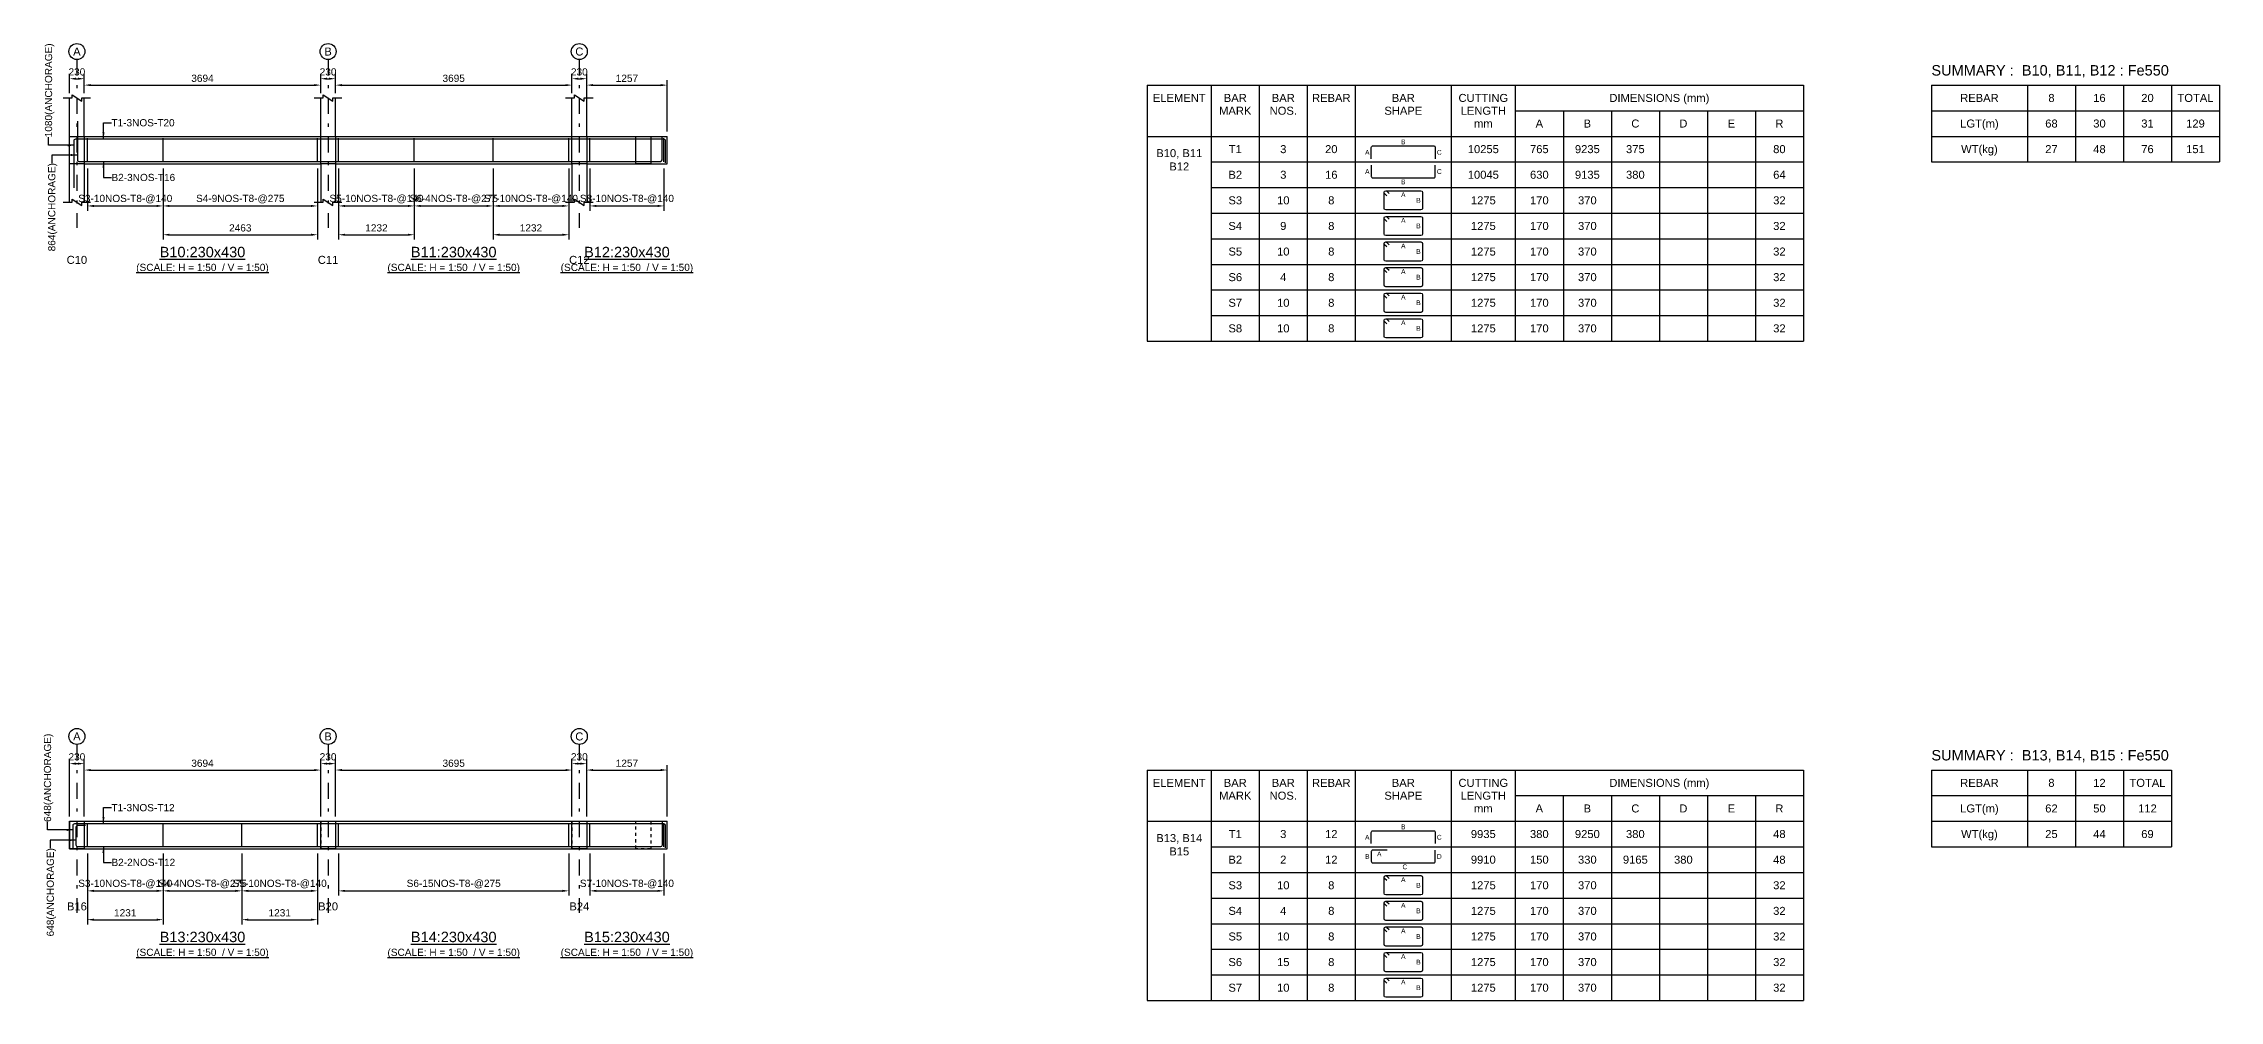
# Model space of a CAD drawing. Header units: inches. Extents: x -828 to 82836, y -189200 to 1700.
# Drawn here: x -812 to 67172, y -89200 to -59300 of the extents above; entities that cross this region are included whole.
import ezdxf
from ezdxf.enums import TextEntityAlignment as Align

# ---------------------------------------------------------------- set-up
doc = ezdxf.new("R2010")
doc.units = ezdxf.units.IN
doc.header["$LTSCALE"] = 1000
doc.header["$MEASUREMENT"] = 0
doc.linetypes.add('SCCenter', pattern=[1.2, 0.5, -0.3, 0.1, -0.3])
doc.linetypes.add('SCHidden', pattern=[0.2, 0.1, -0.1])
for name, color, linetype in [('Concrete Line', 2, 'Continuous'), ('Cut Line', 31, 'Continuous'), ('Dimension', 31, 'Continuous'), ('Grid', 8, 'Continuous'), ('Labels', 4, 'Continuous'), ('Labels_Support', 4, 'Continuous'), ('Link', 225, 'Continuous'), ('Reinforcement', 4, 'Continuous'), ('Schedule Header', 4, 'Continuous'), ('Schedule Line', 60, 'Continuous'), ('Text', 31, 'Continuous')]:
    doc.layers.add(name, color=color, linetype=linetype)
doc.styles.add('SC-SansSerif', font='SansSerif')
doc.styles.get("Standard").update_dxf_attribs({"font": 'txt.shx'})
doc.dimstyles.new('SCBBSDimStyl', dxfattribs={"dimtxt": 225, "dimasz": 200, "dimexe": 150, "dimexo": 150, "dimgap": 100, "dimtad": 1, "dimtoh": 1, "dimdec": 0, "dimzin": 0, "dimdsep": 46, "dimtxsty": 'SC-SansSerif', "dimcen": 0.09, "dimclrd": 8, "dimclre": 8, "dimclrt": 31, "dimadec": 0, "dimazin": 0, "dimtfac": 1, "dimtdec": 0, "dimtix": 1, "dimtofl": 0, "dimtmove": 0, "dimatfit": 3, "dimfxl": 1, "dimtolj": 1, "dimtzin": 0, "dimarcsym": 0})
doc.dimstyles.get("Standard").update_dxf_attribs({"dimtxt": 0.18, "dimasz": 200, "dimexe": 0.18, "dimexo": 0.0625, "dimgap": 0.09, "dimtad": 0, "dimtih": 1, "dimtoh": 1, "dimdec": 4, "dimzin": 0, "dimdsep": 46, "dimtxsty": 'Standard', "dimcen": 0.09, "dimadec": 0, "dimazin": 0, "dimtfac": 1, "dimtdec": 4, "dimtofl": 0, "dimtmove": 0, "dimatfit": 3, "dimfxl": 1, "dimtolj": 1, "dimtzin": 0, "dimarcsym": 0})

# ---------------------------------------------------------------- blocks, each defined once
blk = doc.blocks.new('*D37')
at = {"color": 8, "linetype": 'ByBlock', "lineweight": -2}
for p, q in [((560, -63210), (560, -64525)), ((2923, -63210), (2923, -64525)), ((760, -64375), (2723, -64375))]:
    blk.add_line(p, q, dxfattribs=at)
at = {"color": 8}
for points in [[(560, -64375), (760, -64342), (760, -64408)], [(2923, -64375), (2723, -64408), (2723, -64342)]]:
    blk.add_solid(points, dxfattribs=at)
at = {"layer": 'DEFPOINTS', "color": 31}
for p in [(560, -63060), (2923, -63060), (560, -64375)]:
    blk.add_point(p, dxfattribs=at)
at = {"color": 31, "insert": (1741, -64162), "char_height": 225, "attachment_point": 5, "style": 'SC-SansSerif'}
blk.add_mtext('\\A1;S3-10NOS-T8-@140', dxfattribs=at)
blk = doc.blocks.new('*D38')
at = {"color": 8, "linetype": 'ByBlock', "lineweight": -2}
for p, q in [((2923, -63210), (2923, -64525)), ((7748, -63210), (7748, -64525)), ((3123, -64375), (7548, -64375))]:
    blk.add_line(p, q, dxfattribs=at)
at = {"color": 8}
for points in [[(2923, -64375), (3123, -64342), (3123, -64408)], [(7748, -64375), (7548, -64408), (7548, -64342)]]:
    blk.add_solid(points, dxfattribs=at)
at = {"layer": 'DEFPOINTS', "color": 31}
for p in [(2923, -63060), (7748, -63060), (2923, -64375)]:
    blk.add_point(p, dxfattribs=at)
at = {"color": 31, "insert": (5335, -64162), "char_height": 225, "attachment_point": 5, "style": 'SC-SansSerif'}
blk.add_mtext('\\A1;S4-9NOS-T8-@275', dxfattribs=at)
blk = doc.blocks.new('*D39')
at = {"color": 8, "linetype": 'ByBlock', "lineweight": -2}
for p, q in [((2923, -63210), (2923, -65425)), ((7748, -63210), (7748, -65425)), ((3123, -65275), (7548, -65275))]:
    blk.add_line(p, q, dxfattribs=at)
at = {"color": 8}
for points in [[(2923, -65275), (3123, -65242), (3123, -65308)], [(7748, -65275), (7548, -65308), (7548, -65242)]]:
    blk.add_solid(points, dxfattribs=at)
at = {"layer": 'DEFPOINTS', "color": 31}
for p in [(2923, -63060), (7748, -63060), (2923, -65275)]:
    blk.add_point(p, dxfattribs=at)
at = {"color": 31, "insert": (5335, -65062), "char_height": 225, "attachment_point": 5, "style": 'SC-SansSerif'}
blk.add_mtext('\\A1;2463', dxfattribs=at)
blk = doc.blocks.new('*D40')
at = {"color": 8, "linetype": 'ByBlock', "lineweight": -2}
for p, q in [((8408, -63210), (8408, -64525)), ((10771, -63210), (10771, -64525)), ((8608, -64375), (10571, -64375))]:
    blk.add_line(p, q, dxfattribs=at)
at = {"color": 8}
for points in [[(8408, -64375), (8608, -64342), (8608, -64408)], [(10771, -64375), (10571, -64408), (10571, -64342)]]:
    blk.add_solid(points, dxfattribs=at)
at = {"layer": 'DEFPOINTS', "color": 31}
for p in [(8408, -63060), (10771, -63060), (8408, -64375)]:
    blk.add_point(p, dxfattribs=at)
at = {"color": 31, "insert": (9590, -64162), "char_height": 225, "attachment_point": 5, "style": 'SC-SansSerif'}
blk.add_mtext('\\A1;S5-10NOS-T8-@140', dxfattribs=at)
blk = doc.blocks.new('*D41')
at = {"color": 8, "linetype": 'ByBlock', "lineweight": -2}
for p, q in [((8408, -63210), (8408, -65425)), ((10771, -63210), (10771, -65425)), ((8608, -65275), (10571, -65275))]:
    blk.add_line(p, q, dxfattribs=at)
at = {"color": 8}
for points in [[(8408, -65275), (8608, -65242), (8608, -65308)], [(10771, -65275), (10571, -65308), (10571, -65242)]]:
    blk.add_solid(points, dxfattribs=at)
at = {"layer": 'DEFPOINTS', "color": 31}
for p in [(8408, -63060), (10771, -63060), (8408, -65275)]:
    blk.add_point(p, dxfattribs=at)
at = {"color": 31, "insert": (9590, -65062), "char_height": 225, "attachment_point": 5, "style": 'SC-SansSerif'}
blk.add_mtext('\\A1;1232', dxfattribs=at)
blk = doc.blocks.new('*D42')
at = {"color": 8, "linetype": 'ByBlock', "lineweight": -2}
for p, q in [((10771, -63210), (10771, -64525)), ((13235, -63210), (13235, -64525)), ((10971, -64375), (13035, -64375))]:
    blk.add_line(p, q, dxfattribs=at)
at = {"color": 8}
for points in [[(10771, -64375), (10971, -64342), (10971, -64408)], [(13235, -64375), (13035, -64408), (13035, -64342)]]:
    blk.add_solid(points, dxfattribs=at)
at = {"layer": 'DEFPOINTS', "color": 31}
for p in [(10771, -63060), (13235, -63060), (10771, -64375)]:
    blk.add_point(p, dxfattribs=at)
at = {"color": 31, "insert": (12003, -64162), "char_height": 225, "attachment_point": 5, "style": 'SC-SansSerif'}
blk.add_mtext('\\A1;S6-4NOS-T8-@275', dxfattribs=at)
blk = doc.blocks.new('*D43')
at = {"color": 8, "linetype": 'ByBlock', "lineweight": -2}
for p, q in [((13235, -63210), (13235, -64525)), ((15598, -63210), (15598, -64525)), ((13435, -64375), (15398, -64375))]:
    blk.add_line(p, q, dxfattribs=at)
at = {"color": 8}
for points in [[(13235, -64375), (13435, -64342), (13435, -64408)], [(15598, -64375), (15398, -64408), (15398, -64342)]]:
    blk.add_solid(points, dxfattribs=at)
at = {"layer": 'DEFPOINTS', "color": 31}
for p in [(13235, -63060), (15598, -63060), (13235, -64375)]:
    blk.add_point(p, dxfattribs=at)
at = {"color": 31, "insert": (14416, -64162), "char_height": 225, "attachment_point": 5, "style": 'SC-SansSerif'}
blk.add_mtext('\\A1;S7-10NOS-T8-@140', dxfattribs=at)
blk = doc.blocks.new('*D44')
at = {"color": 8, "linetype": 'ByBlock', "lineweight": -2}
for p, q in [((13235, -63210), (13235, -65425)), ((15598, -63210), (15598, -65425)), ((13435, -65275), (15398, -65275))]:
    blk.add_line(p, q, dxfattribs=at)
at = {"color": 8}
for points in [[(13235, -65275), (13435, -65242), (13435, -65308)], [(15598, -65275), (15398, -65308), (15398, -65242)]]:
    blk.add_solid(points, dxfattribs=at)
at = {"layer": 'DEFPOINTS', "color": 31}
for p in [(13235, -63060), (15598, -63060), (13235, -65275)]:
    blk.add_point(p, dxfattribs=at)
at = {"color": 31, "insert": (14416, -65062), "char_height": 225, "attachment_point": 5, "style": 'SC-SansSerif'}
blk.add_mtext('\\A1;1232', dxfattribs=at)
blk = doc.blocks.new('*D45')
at = {"color": 8, "linetype": 'ByBlock', "lineweight": -2}
for p, q in [((16258, -63210), (16258, -64525)), ((18572, -63210), (18572, -64525)), ((16458, -64375), (18372, -64375))]:
    blk.add_line(p, q, dxfattribs=at)
at = {"color": 8}
for points in [[(16258, -64375), (16458, -64342), (16458, -64408)], [(18572, -64375), (18372, -64408), (18372, -64342)]]:
    blk.add_solid(points, dxfattribs=at)
at = {"layer": 'DEFPOINTS', "color": 31}
for p in [(16258, -63060), (18572, -63060), (16258, -64375)]:
    blk.add_point(p, dxfattribs=at)
at = {"color": 31, "insert": (17415, -64162), "char_height": 225, "attachment_point": 5, "style": 'SC-SansSerif'}
blk.add_mtext('\\A1;S8-10NOS-T8-@140', dxfattribs=at)
blk = doc.blocks.new('*D46')
at = {"color": 8, "linetype": 'ByBlock', "lineweight": -2}
for p, q in [((460, -60850), (460, -60450)), ((7848, -60850), (7848, -60450)), ((660, -60600), (7648, -60600))]:
    blk.add_line(p, q, dxfattribs=at)
at = {"color": 8}
for points in [[(460, -60600), (660, -60567), (660, -60633)], [(7848, -60600), (7648, -60633), (7648, -60567)]]:
    blk.add_solid(points, dxfattribs=at)
at = {"layer": 'DEFPOINTS', "color": 31}
for p in [(460, -60600), (460, -61000), (7848, -61000)]:
    blk.add_point(p, dxfattribs=at)
at = {"color": 31, "insert": (4154, -60388), "char_height": 225, "attachment_point": 5, "style": 'SC-SansSerif'}
blk.add_mtext('\\A1;3694', dxfattribs=at)
blk = doc.blocks.new('*D47')
at = {"color": 8, "linetype": 'ByBlock', "lineweight": -2}
for p, q in [((8308, -60850), (8308, -60450)), ((15698, -60850), (15698, -60450)), ((8508, -60600), (15498, -60600))]:
    blk.add_line(p, q, dxfattribs=at)
at = {"color": 8}
for points in [[(8308, -60600), (8508, -60567), (8508, -60633)], [(15698, -60600), (15498, -60633), (15498, -60567)]]:
    blk.add_solid(points, dxfattribs=at)
at = {"layer": 'DEFPOINTS', "color": 31}
for p in [(8308, -60600), (8308, -61000), (15698, -61000)]:
    blk.add_point(p, dxfattribs=at)
at = {"color": 31, "insert": (12003, -60388), "char_height": 225, "attachment_point": 5, "style": 'SC-SansSerif'}
blk.add_mtext('\\A1;3695', dxfattribs=at)
blk = doc.blocks.new('*D48')
at = {"color": 8, "linetype": 'ByBlock', "lineweight": -2}
for p, q in [((16158, -60850), (16158, -60450)), ((18672, -62050), (18672, -60450)), ((16358, -60600), (18472, -60600))]:
    blk.add_line(p, q, dxfattribs=at)
at = {"color": 8}
for points in [[(16158, -60600), (16358, -60567), (16358, -60633)], [(18672, -60600), (18472, -60633), (18472, -60567)]]:
    blk.add_solid(points, dxfattribs=at)
at = {"layer": 'DEFPOINTS', "color": 31}
for p in [(16158, -60600), (16158, -61000), (18672, -62200)]:
    blk.add_point(p, dxfattribs=at)
at = {"color": 31, "insert": (17415, -60388), "char_height": 225, "attachment_point": 5, "style": 'SC-SansSerif'}
blk.add_mtext('\\A1;1257', dxfattribs=at)
blk = doc.blocks.new('*D49')
at = {"color": 8, "linetype": 'ByBlock', "lineweight": -2}
for p, q in [((0, -60850), (0, -60250)), ((200, -60400), (260, -60400)), ((460, -60850), (460, -60250))]:
    blk.add_line(p, q, dxfattribs=at)
at = {"color": 8}
for points in [[(0, -60400), (200, -60367), (200, -60433)], [(460, -60400), (260, -60433), (260, -60367)]]:
    blk.add_solid(points, dxfattribs=at)
at = {"layer": 'DEFPOINTS', "color": 31}
for p in [(0, -60400), (0, -61000), (460, -61000)]:
    blk.add_point(p, dxfattribs=at)
at = {"color": 31, "insert": (230, -60188), "char_height": 225, "attachment_point": 5, "style": 'SC-SansSerif'}
blk.add_mtext('\\A1;230', dxfattribs=at)
blk = doc.blocks.new('*D50')
at = {"color": 8, "linetype": 'ByBlock', "lineweight": -2}
for p, q in [((7848, -60850), (7848, -60250)), ((8048, -60400), (8108, -60400)), ((8308, -60850), (8308, -60250))]:
    blk.add_line(p, q, dxfattribs=at)
at = {"color": 8}
for points in [[(7848, -60400), (8048, -60367), (8048, -60433)], [(8308, -60400), (8108, -60433), (8108, -60367)]]:
    blk.add_solid(points, dxfattribs=at)
at = {"layer": 'DEFPOINTS', "color": 31}
for p in [(7848, -60400), (7848, -61000), (8308, -61000)]:
    blk.add_point(p, dxfattribs=at)
at = {"color": 31, "insert": (8078, -60188), "char_height": 225, "attachment_point": 5, "style": 'SC-SansSerif'}
blk.add_mtext('\\A1;230', dxfattribs=at)
blk = doc.blocks.new('*D51')
at = {"color": 8, "linetype": 'ByBlock', "lineweight": -2}
for p, q in [((15698, -60850), (15698, -60250)), ((15898, -60400), (15958, -60400)), ((16158, -62050), (16158, -60250))]:
    blk.add_line(p, q, dxfattribs=at)
at = {"color": 8}
for points in [[(15698, -60400), (15898, -60367), (15898, -60433)], [(16158, -60400), (15958, -60433), (15958, -60367)]]:
    blk.add_solid(points, dxfattribs=at)
at = {"layer": 'DEFPOINTS', "color": 31}
for p in [(15698, -60400), (15698, -61000), (16158, -62200)]:
    blk.add_point(p, dxfattribs=at)
at = {"color": 31, "insert": (15928, -60188), "char_height": 225, "attachment_point": 5, "style": 'SC-SansSerif'}
blk.add_mtext('\\A1;230', dxfattribs=at)
blk = doc.blocks.new('*D52')
at = {"color": 8, "linetype": 'ByBlock', "lineweight": -2}
for p, q in [((560, -84610), (560, -85925)), ((2923, -84610), (2923, -85925)), ((760, -85775), (2723, -85775))]:
    blk.add_line(p, q, dxfattribs=at)
at = {"color": 8}
for points in [[(560, -85775), (760, -85742), (760, -85808)], [(2923, -85775), (2723, -85808), (2723, -85742)]]:
    blk.add_solid(points, dxfattribs=at)
at = {"layer": 'DEFPOINTS', "color": 31}
for p in [(560, -84460), (2923, -84460), (560, -85775)]:
    blk.add_point(p, dxfattribs=at)
at = {"color": 31, "insert": (1741, -85562), "char_height": 225, "attachment_point": 5, "style": 'SC-SansSerif'}
blk.add_mtext('\\A1;S3-10NOS-T8-@140', dxfattribs=at)
blk = doc.blocks.new('*D53')
at = {"color": 8, "linetype": 'ByBlock', "lineweight": -2}
for p, q in [((560, -84610), (560, -86825)), ((2923, -84610), (2923, -86825)), ((760, -86675), (2723, -86675))]:
    blk.add_line(p, q, dxfattribs=at)
at = {"color": 8}
for points in [[(560, -86675), (760, -86642), (760, -86708)], [(2923, -86675), (2723, -86708), (2723, -86642)]]:
    blk.add_solid(points, dxfattribs=at)
at = {"layer": 'DEFPOINTS', "color": 31}
for p in [(560, -84460), (2923, -84460), (560, -86675)]:
    blk.add_point(p, dxfattribs=at)
at = {"color": 31, "insert": (1741, -86462), "char_height": 225, "attachment_point": 5, "style": 'SC-SansSerif'}
blk.add_mtext('\\A1;1231', dxfattribs=at)
blk = doc.blocks.new('*D54')
at = {"color": 8, "linetype": 'ByBlock', "lineweight": -2}
for p, q in [((2923, -84610), (2923, -85925)), ((5385, -84610), (5385, -85925)), ((3123, -85775), (5185, -85775))]:
    blk.add_line(p, q, dxfattribs=at)
at = {"color": 8}
for points in [[(2923, -85775), (3123, -85742), (3123, -85808)], [(5385, -85775), (5185, -85808), (5185, -85742)]]:
    blk.add_solid(points, dxfattribs=at)
at = {"layer": 'DEFPOINTS', "color": 31}
for p in [(2923, -84460), (5385, -84460), (2923, -85775)]:
    blk.add_point(p, dxfattribs=at)
at = {"color": 31, "insert": (4154, -85562), "char_height": 225, "attachment_point": 5, "style": 'SC-SansSerif'}
blk.add_mtext('\\A1;S4-4NOS-T8-@275', dxfattribs=at)
blk = doc.blocks.new('*D55')
at = {"color": 8, "linetype": 'ByBlock', "lineweight": -2}
for p, q in [((5385, -84610), (5385, -85925)), ((7748, -84610), (7748, -85925)), ((5585, -85775), (7548, -85775))]:
    blk.add_line(p, q, dxfattribs=at)
at = {"color": 8}
for points in [[(5385, -85775), (5585, -85742), (5585, -85808)], [(7748, -85775), (7548, -85808), (7548, -85742)]]:
    blk.add_solid(points, dxfattribs=at)
at = {"layer": 'DEFPOINTS', "color": 31}
for p in [(5385, -84460), (7748, -84460), (5385, -85775)]:
    blk.add_point(p, dxfattribs=at)
at = {"color": 31, "insert": (6567, -85562), "char_height": 225, "attachment_point": 5, "style": 'SC-SansSerif'}
blk.add_mtext('\\A1;S5-10NOS-T8-@140', dxfattribs=at)
blk = doc.blocks.new('*D56')
at = {"color": 8, "linetype": 'ByBlock', "lineweight": -2}
for p, q in [((5385, -84610), (5385, -86825)), ((7748, -84610), (7748, -86825)), ((5585, -86675), (7548, -86675))]:
    blk.add_line(p, q, dxfattribs=at)
at = {"color": 8}
for points in [[(5385, -86675), (5585, -86642), (5585, -86708)], [(7748, -86675), (7548, -86708), (7548, -86642)]]:
    blk.add_solid(points, dxfattribs=at)
at = {"layer": 'DEFPOINTS', "color": 31}
for p in [(5385, -84460), (7748, -84460), (5385, -86675)]:
    blk.add_point(p, dxfattribs=at)
at = {"color": 31, "insert": (6567, -86462), "char_height": 225, "attachment_point": 5, "style": 'SC-SansSerif'}
blk.add_mtext('\\A1;1231', dxfattribs=at)
blk = doc.blocks.new('*D57')
at = {"color": 8, "linetype": 'ByBlock', "lineweight": -2}
for p, q in [((8408, -84610), (8408, -85925)), ((15598, -84610), (15598, -85925)), ((8608, -85775), (15398, -85775))]:
    blk.add_line(p, q, dxfattribs=at)
at = {"color": 8}
for points in [[(8408, -85775), (8608, -85742), (8608, -85808)], [(15598, -85775), (15398, -85808), (15398, -85742)]]:
    blk.add_solid(points, dxfattribs=at)
at = {"layer": 'DEFPOINTS', "color": 31}
for p in [(8408, -84460), (15598, -84460), (8408, -85775)]:
    blk.add_point(p, dxfattribs=at)
at = {"color": 31, "insert": (12003, -85562), "char_height": 225, "attachment_point": 5, "style": 'SC-SansSerif'}
blk.add_mtext('\\A1;S6-15NOS-T8-@275', dxfattribs=at)
blk = doc.blocks.new('*D58')
at = {"color": 8, "linetype": 'ByBlock', "lineweight": -2}
for p, q in [((16258, -84610), (16258, -85925)), ((18572, -84610), (18572, -85925)), ((16458, -85775), (18372, -85775))]:
    blk.add_line(p, q, dxfattribs=at)
at = {"color": 8}
for points in [[(16258, -85775), (16458, -85742), (16458, -85808)], [(18572, -85775), (18372, -85808), (18372, -85742)]]:
    blk.add_solid(points, dxfattribs=at)
at = {"layer": 'DEFPOINTS', "color": 31}
for p in [(16258, -84460), (18572, -84460), (16258, -85775)]:
    blk.add_point(p, dxfattribs=at)
at = {"color": 31, "insert": (17415, -85562), "char_height": 225, "attachment_point": 5, "style": 'SC-SansSerif'}
blk.add_mtext('\\A1;S7-10NOS-T8-@140', dxfattribs=at)
blk = doc.blocks.new('*D59')
at = {"color": 8, "linetype": 'ByBlock', "lineweight": -2}
for p, q in [((460, -83450), (460, -81850)), ((660, -82000), (7648, -82000)), ((7848, -83450), (7848, -81850))]:
    blk.add_line(p, q, dxfattribs=at)
at = {"color": 8}
for points in [[(460, -82000), (660, -81967), (660, -82033)], [(7848, -82000), (7648, -82033), (7648, -81967)]]:
    blk.add_solid(points, dxfattribs=at)
at = {"layer": 'DEFPOINTS', "color": 31}
for p in [(460, -82000), (460, -83600), (7848, -83600)]:
    blk.add_point(p, dxfattribs=at)
at = {"color": 31, "insert": (4154, -81788), "char_height": 225, "attachment_point": 5, "style": 'SC-SansSerif'}
blk.add_mtext('\\A1;3694', dxfattribs=at)
blk = doc.blocks.new('*D60')
at = {"color": 8, "linetype": 'ByBlock', "lineweight": -2}
for p, q in [((8308, -83450), (8308, -81850)), ((8508, -82000), (15498, -82000)), ((15698, -83450), (15698, -81850))]:
    blk.add_line(p, q, dxfattribs=at)
at = {"color": 8}
for points in [[(8308, -82000), (8508, -81967), (8508, -82033)], [(15698, -82000), (15498, -82033), (15498, -81967)]]:
    blk.add_solid(points, dxfattribs=at)
at = {"layer": 'DEFPOINTS', "color": 31}
for p in [(8308, -82000), (8308, -83600), (15698, -83600)]:
    blk.add_point(p, dxfattribs=at)
at = {"color": 31, "insert": (12003, -81788), "char_height": 225, "attachment_point": 5, "style": 'SC-SansSerif'}
blk.add_mtext('\\A1;3695', dxfattribs=at)
blk = doc.blocks.new('*D61')
at = {"color": 8, "linetype": 'ByBlock', "lineweight": -2}
for p, q in [((16158, -83450), (16158, -81850)), ((16358, -82000), (18472, -82000)), ((18672, -83450), (18672, -81850))]:
    blk.add_line(p, q, dxfattribs=at)
at = {"color": 8}
for points in [[(16158, -82000), (16358, -81967), (16358, -82033)], [(18672, -82000), (18472, -82033), (18472, -81967)]]:
    blk.add_solid(points, dxfattribs=at)
at = {"layer": 'DEFPOINTS', "color": 31}
for p in [(16158, -82000), (16158, -83600), (18672, -83600)]:
    blk.add_point(p, dxfattribs=at)
at = {"color": 31, "insert": (17415, -81788), "char_height": 225, "attachment_point": 5, "style": 'SC-SansSerif'}
blk.add_mtext('\\A1;1257', dxfattribs=at)
blk = doc.blocks.new('*D62')
at = {"color": 8, "linetype": 'ByBlock', "lineweight": -2}
for p, q in [((0, -83450), (0, -81650)), ((200, -81800), (260, -81800)), ((460, -83450), (460, -81650))]:
    blk.add_line(p, q, dxfattribs=at)
at = {"color": 8}
for points in [[(0, -81800), (200, -81767), (200, -81833)], [(460, -81800), (260, -81833), (260, -81767)]]:
    blk.add_solid(points, dxfattribs=at)
at = {"layer": 'DEFPOINTS', "color": 31}
for p in [(0, -81800), (0, -83600), (460, -83600)]:
    blk.add_point(p, dxfattribs=at)
at = {"color": 31, "insert": (230, -81588), "char_height": 225, "attachment_point": 5, "style": 'SC-SansSerif'}
blk.add_mtext('\\A1;230', dxfattribs=at)
blk = doc.blocks.new('*D63')
at = {"color": 8, "linetype": 'ByBlock', "lineweight": -2}
for p, q in [((7848, -83450), (7848, -81650)), ((8048, -81800), (8108, -81800)), ((8308, -83450), (8308, -81650))]:
    blk.add_line(p, q, dxfattribs=at)
at = {"color": 8}
for points in [[(7848, -81800), (8048, -81767), (8048, -81833)], [(8308, -81800), (8108, -81833), (8108, -81767)]]:
    blk.add_solid(points, dxfattribs=at)
at = {"layer": 'DEFPOINTS', "color": 31}
for p in [(7848, -81800), (7848, -83600), (8308, -83600)]:
    blk.add_point(p, dxfattribs=at)
at = {"color": 31, "insert": (8078, -81588), "char_height": 225, "attachment_point": 5, "style": 'SC-SansSerif'}
blk.add_mtext('\\A1;230', dxfattribs=at)
blk = doc.blocks.new('*D64')
at = {"color": 8, "linetype": 'ByBlock', "lineweight": -2}
for p, q in [((15698, -83450), (15698, -81650)), ((15898, -81800), (15958, -81800)), ((16158, -83450), (16158, -81650))]:
    blk.add_line(p, q, dxfattribs=at)
at = {"color": 8}
for points in [[(15698, -81800), (15898, -81767), (15898, -81833)], [(16158, -81800), (15958, -81833), (15958, -81767)]]:
    blk.add_solid(points, dxfattribs=at)
at = {"layer": 'DEFPOINTS', "color": 31}
for p in [(15698, -81800), (15698, -83600), (16158, -83600)]:
    blk.add_point(p, dxfattribs=at)
at = {"color": 31, "insert": (15928, -81588), "char_height": 225, "attachment_point": 5, "style": 'SC-SansSerif'}
blk.add_mtext('\\A1;230', dxfattribs=at)

msp = doc.modelspace()

# ---------------------------------------------------------------- linework, layer by layer
at = {"layer": 'Concrete Line'}
for p, q in [((0, -64260), (0, -61000)), ((460, -62200), (460, -61000)), ((7848, -62200), (7848, -61000)), ((8308, -62200), (8308, -61000)), ((15698, -62200), (15698, -61000)), ((16158, -62200), (16158, -61000)), ((18672, -63060), (18672, -62200)), ((460, -63060), (460, -64260)), ((7848, -63060), (7848, -64260)), ((8308, -63060), (8308, -64260)), ((15698, -63060), (15698, -64260)), ((16158, -63060), (16158, -64260)), ((18672, -84460), (18672, -83600))]:
    msp.add_line(p, q, dxfattribs=at)
for points in [[(0, -62200), (460, -62200), (460, -62200), (460, -63060), (460, -63060), (0, -63060), (0, -63060), (0, -62200)], [(7848, -62200), (8308, -62200), (8308, -62200), (8308, -63060), (8308, -63060), (7848, -63060), (7848, -63060), (7848, -62200)], [(15698, -62200), (16158, -62200), (16158, -62200), (16158, -63060), (16158, -63060), (15698, -63060), (15698, -63060), (15698, -62200)], [(17698, -62200), (18158, -62200), (18158, -62200), (18158, -63060), (18158, -63060), (17698, -63060), (17698, -63060), (17698, -62200)], [(0, -83600), (460, -83600), (460, -83600), (460, -84460), (460, -84460), (0, -84460), (0, -84460), (0, -83600)], [(7848, -84460), (7848, -83600), (7848, -83600), (8308, -83600), (8308, -83600), (8308, -84460), (8308, -84460), (7848, -84460)], [(15698, -84460), (15698, -83600), (15698, -83600), (16158, -83600), (16158, -83600), (16158, -84460), (16158, -84460), (15698, -84460)]]:
    msp.add_lwpolyline(points, close=True, dxfattribs=at)
at = {"layer": 'Concrete Line', "linetype": 'SCHidden'}
for points in [[(0, -62200), (460, -62200), (460, -62200), (460, -63060), (460, -63060), (0, -63060), (0, -63060), (0, -62200)], [(7848, -62200), (8308, -62200), (8308, -62200), (8308, -63060), (8308, -63060), (7848, -63060), (7848, -63060), (7848, -62200)], [(15698, -62200), (16158, -62200), (16158, -62200), (16158, -63060), (16158, -63060), (15698, -63060), (15698, -63060), (15698, -62200)], [(17698, -62200), (18158, -62200), (18158, -62200), (18158, -63060), (18158, -63060), (17698, -63060), (17698, -63060), (17698, -62200)], [(0, -83600), (460, -83600), (460, -83600), (460, -84460), (460, -84460), (0, -84460), (0, -84460), (0, -83600)], [(7848, -84460), (7848, -83600), (7848, -83600), (8308, -83600), (8308, -83600), (8308, -84460), (8308, -84460), (7848, -84460)], [(15698, -84460), (15698, -83600), (15698, -83600), (16158, -83600), (16158, -83600), (16158, -84460), (16158, -84460), (15698, -84460)], [(17698, -83600), (18158, -83600), (18158, -83600), (18158, -84460), (18158, -84460), (17698, -84460), (17698, -84460), (17698, -83600)]]:
    msp.add_lwpolyline(points, close=True, dxfattribs=at)
at = {"layer": 'Concrete Line'}
for points in [[(460, -62200), (7848, -62200)], [(8308, -62200), (15698, -62200)], [(16158, -62200), (18672, -62200)], [(460, -63060), (7848, -63060)], [(8308, -63060), (15698, -63060)], [(16158, -63060), (18672, -63060)], [(0, -83600), (460, -83600)], [(0, -83600), (0, -84460)], [(460, -83600), (7848, -83600)], [(7848, -83600), (8308, -83600)], [(8308, -83600), (15698, -83600)], [(15698, -83600), (16158, -83600)], [(16158, -83600), (18672, -83600)], [(0, -84460), (460, -84460)], [(460, -84460), (7848, -84460)], [(7848, -84460), (8308, -84460)], [(8308, -84460), (15698, -84460)], [(15698, -84460), (16158, -84460)], [(16158, -84460), (18672, -84460)]]:
    msp.add_lwpolyline(points, dxfattribs=at)
at = {"layer": 'Concrete Line', "color": 8, "linetype": 'SCHidden'}
for points in [[(460, -83600), (460, -84460)], [(7848, -83600), (7848, -84460)], [(8308, -83600), (8308, -84460)], [(15698, -83600), (15698, -84460)], [(16158, -83600), (16158, -84460)]]:
    msp.add_lwpolyline(points, dxfattribs=at)
at = {"layer": 'Cut Line'}
for points in [[(-200, -61000), (80, -61000), (80, -60900), (380, -61100), (380, -61000), (660, -61000)], [(7648, -61000), (7928, -61000), (7928, -60900), (8228, -61100), (8228, -61000), (8508, -61000)], [(15498, -61000), (15778, -61000), (15778, -60900), (16078, -61100), (16078, -61000), (16358, -61000)], [(-200, -64260), (80, -64260), (80, -64160), (380, -64360), (380, -64260), (660, -64260)], [(7648, -64260), (7928, -64260), (7928, -64160), (8228, -64360), (8228, -64260), (8508, -64260)], [(15498, -64260), (15778, -64260), (15778, -64160), (16078, -64360), (16078, -64260), (16358, -64260)]]:
    msp.add_lwpolyline(points, dxfattribs=at)
at = {"layer": 'Grid', "linetype": 'SCCenter'}
for p, q in [((230, -59800), (230, -65060)), ((8078, -59800), (8078, -65060)), ((15928, -59800), (15928, -65060)), ((230, -81200), (230, -86460)), ((8078, -81200), (8078, -86460)), ((15928, -81200), (15928, -86460))]:
    msp.add_line(p, q, dxfattribs=at)
at = {"layer": 'Grid'}
for centre in [(230, -59550), (8078, -59550), (15928, -59550), (230, -80950), (8078, -80950), (15928, -80950)]:
    msp.add_circle(centre, 250, dxfattribs=at)
at = {"layer": 'Link'}
for p, q in [((560, -63000), (560, -62260)), ((2922.7, -63000), (2922.7, -62260)), ((7748, -63000), (7748, -62260)), ((8408, -63000), (8408, -62260)), ((10771.3, -63000), (10771.3, -62260)), ((13234.7, -63000), (13234.7, -62260)), ((15598, -63000), (15598, -62260)), ((16258, -63000), (16258, -62260)), ((18572, -63000), (18572, -62260)), ((560, -84400), (560, -83660)), ((2922.7, -84400), (2922.7, -83660)), ((5385.3, -84400), (5385.3, -83660)), ((7748, -84400), (7748, -83660)), ((8408, -84400), (8408, -83660)), ((15598, -84400), (15598, -83660)), ((16258, -84400), (16258, -83660)), ((18572, -84400), (18572, -83660))]:
    msp.add_line(p, q, dxfattribs=at)
at = {"layer": 'Reinforcement'}
for points in [[(244, -61728), (244, -62934, 0.4142136), (294, -62984), (18461.5, -62984, 0.4142135), (18511.5, -62934), (18511.5, -62230)], [(144, -63804), (144, -62330, -0.4142136), (194, -62280), (18562, -62280, -0.4142136), (18612, -62330), (18612, -63030)], [(40672, -62900), (40672, -62550, -0.5), (40722, -62500), (42622, -62500, -0.5), (42672, -62550), (42672, -62900)], [(40672, -63100), (40672, -63450, 0.5), (40722, -63500), (42622, -63500, 0.5), (42672, -63450), (42672, -63100)], [(41157.4, -64056.1), (41086.6, -63985.4, -0.1989124), (41072, -63950, -0.4142046), (41122, -63900, -0.1989044), (41157.4, -63914.6), (41228.1, -63985.4)], [(41157.4, -64856.1), (41086.6, -64785.4, -0.1989124), (41072, -64750, -0.4142046), (41122, -64700, -0.1989044), (41157.4, -64714.6), (41228.1, -64785.4)], [(41157.4, -65656.1), (41086.6, -65585.4, -0.1989124), (41072, -65550, -0.4142046), (41122, -65500, -0.1989044), (41157.4, -65514.6), (41228.1, -65585.4)], [(41157.4, -66456.1), (41086.6, -66385.4, -0.1989124), (41072, -66350, -0.4142046), (41122, -66300, -0.1989044), (41157.4, -66314.6), (41228.1, -66385.4)], [(41157.4, -67256.1), (41086.6, -67185.4, -0.1989124), (41072, -67150, -0.4142046), (41122, -67100, -0.1989044), (41157.4, -67114.6), (41228.1, -67185.4)], [(41157.4, -68056.1), (41086.6, -67985.4, -0.1989124), (41072, -67950, -0.4142046), (41122, -67900, -0.1989044), (41157.4, -67914.6), (41228.1, -67985.4)], [(112, -84428), (112, -83722, -0.4142136), (162, -83672), (18561.5, -83672, -0.4142135), (18611.5, -83722), (18611.5, -84430)], [(500, -83736), (250, -83736, 0.4142136), (200, -83786), (200, -84338, 0.4142136), (250, -84388), (18473.5, -84388, 0.4142135), (18523.5, -84338), (18523.5, -83630)], [(40671.5, -84300), (40671.5, -83950, -0.5), (40721.5, -83900), (42621.5, -83900, -0.5), (42671.5, -83950), (42671.5, -84300)], [(41171.5, -84500), (40721.5, -84500, 0.5), (40671.5, -84550), (40671.5, -84850, 0.5), (40721.5, -84900), (42621.5, -84900, 0.5), (42671.5, -84850), (42671.5, -84500)], [(41156.9, -85456.1), (41086.2, -85385.4, -0.1989124), (41071.5, -85350, -0.4142046), (41121.5, -85300, -0.1989044), (41156.9, -85314.6), (41227.6, -85385.4)], [(41156.9, -86256.1), (41086.2, -86185.4, -0.1989124), (41071.5, -86150, -0.4142046), (41121.5, -86100, -0.1989044), (41156.9, -86114.6), (41227.6, -86185.4)], [(41156.9, -87056.1), (41086.2, -86985.4, -0.1989124), (41071.5, -86950, -0.4142046), (41121.5, -86900, -0.1989044), (41156.9, -86914.6), (41227.6, -86985.4)], [(41156.9, -87856.1), (41086.2, -87785.4, -0.1989124), (41071.5, -87750, -0.4142046), (41121.5, -87700, -0.1989044), (41156.9, -87714.6), (41227.6, -87785.4)], [(41156.9, -88656.1), (41086.2, -88585.4, -0.1989124), (41071.5, -88550, -0.4142046), (41121.5, -88500, -0.1989044), (41156.9, -88514.6), (41227.6, -88585.4)]]:
    msp.add_lwpolyline(points, format="xyb", dxfattribs=at)
for points in [[(41072, -63950, -0.4142046), (41122, -63900), (42222, -63900, -0.4142046), (42272, -63950), (42272, -64450, -0.4142046), (42222, -64500), (41122, -64500, -0.4142046), (41072, -64450)], [(41072, -64750, -0.4142046), (41122, -64700), (42222, -64700, -0.4142046), (42272, -64750), (42272, -65250, -0.4142046), (42222, -65300), (41122, -65300, -0.4142046), (41072, -65250)], [(41072, -65550, -0.4142046), (41122, -65500), (42222, -65500, -0.4142046), (42272, -65550), (42272, -66050, -0.4142046), (42222, -66100), (41122, -66100, -0.4142046), (41072, -66050)], [(41072, -66350, -0.4142046), (41122, -66300), (42222, -66300, -0.4142046), (42272, -66350), (42272, -66850, -0.4142046), (42222, -66900), (41122, -66900, -0.4142046), (41072, -66850)], [(41072, -67150, -0.4142046), (41122, -67100), (42222, -67100, -0.4142046), (42272, -67150), (42272, -67650, -0.4142046), (42222, -67700), (41122, -67700, -0.4142046), (41072, -67650)], [(41072, -67950, -0.4142046), (41122, -67900), (42222, -67900, -0.4142046), (42272, -67950), (42272, -68450, -0.4142046), (42222, -68500), (41122, -68500, -0.4142046), (41072, -68450)], [(41071.5, -85350, -0.4142046), (41121.5, -85300), (42221.5, -85300, -0.4142046), (42271.5, -85350), (42271.5, -85850, -0.4142046), (42221.5, -85900), (41121.5, -85900, -0.4142046), (41071.5, -85850)], [(41071.5, -86150, -0.4142046), (41121.5, -86100), (42221.5, -86100, -0.4142046), (42271.5, -86150), (42271.5, -86650, -0.4142046), (42221.5, -86700), (41121.5, -86700, -0.4142046), (41071.5, -86650)], [(41071.5, -86950, -0.4142046), (41121.5, -86900), (42221.5, -86900, -0.4142046), (42271.5, -86950), (42271.5, -87450, -0.4142046), (42221.5, -87500), (41121.5, -87500, -0.4142046), (41071.5, -87450)], [(41071.5, -87750, -0.4142046), (41121.5, -87700), (42221.5, -87700, -0.4142046), (42271.5, -87750), (42271.5, -88250, -0.4142046), (42221.5, -88300), (41121.5, -88300, -0.4142046), (41071.5, -88250)], [(41071.5, -88550, -0.4142046), (41121.5, -88500), (42221.5, -88500, -0.4142046), (42271.5, -88550), (42271.5, -89050, -0.4142046), (42221.5, -89100), (41121.5, -89100, -0.4142046), (41071.5, -89050)]]:
    msp.add_lwpolyline(points, format="xyb", close=True, dxfattribs=at)
at = {"layer": 'Schedule Line'}
for p, q in [((33672, -60600), (54172, -60600)), ((33672, -60600), (33672, -68600)), ((35672, -60600), (35672, -68600)), ((37172, -60600), (37172, -68600)), ((38672, -60600), (38672, -68600)), ((40172, -60600), (40172, -68600)), ((43172, -60600), (43172, -68600)), ((45172, -60600), (45172, -68600)), ((54172, -60600), (54172, -68600)), ((58172, -60600), (67172, -60600)), ((58172, -60600), (58172, -63000)), ((61172, -60600), (61172, -63000)), ((62672, -60600), (62672, -63000)), ((64172, -60600), (64172, -63000)), ((65672, -60600), (65672, -63000)), ((67172, -60600), (67172, -63000)), ((45172, -61400), (54172, -61400)), ((46672, -61400), (46672, -68600)), ((48172, -61400), (48172, -68600)), ((49672, -61400), (49672, -68600)), ((51172, -61400), (51172, -68600)), ((52672, -61400), (52672, -68600)), ((58172, -61400), (67172, -61400)), ((33672, -62200), (54172, -62200)), ((58172, -62200), (67172, -62200)), ((35672, -63000), (54172, -63000)), ((58172, -63000), (67172, -63000)), ((35672, -63800), (54172, -63800)), ((35672, -64600), (54172, -64600)), ((35672, -65400), (54172, -65400)), ((35672, -66200), (54172, -66200)), ((35672, -67000), (54172, -67000)), ((35672, -67800), (54172, -67800)), ((33672, -68600), (54172, -68600)), ((35672, -68600), (54172, -68600)), ((33671.5, -82000), (54171.5, -82000)), ((33671.5, -82000), (33671.5, -89200)), ((35671.5, -82000), (35671.5, -89200)), ((37171.5, -82000), (37171.5, -89200)), ((38671.5, -82000), (38671.5, -89200)), ((40171.5, -82000), (40171.5, -89200)), ((43171.5, -82000), (43171.5, -89200)), ((45171.5, -82000), (45171.5, -89200)), ((54171.5, -82000), (54171.5, -89200)), ((58171.5, -82000), (65671.5, -82000)), ((58171.5, -82000), (58171.5, -84400)), ((61171.5, -82000), (61171.5, -84400)), ((62671.5, -82000), (62671.5, -84400)), ((64171.5, -82000), (64171.5, -84400)), ((65671.5, -82000), (65671.5, -84400)), ((45171.5, -82800), (54171.5, -82800)), ((46671.5, -82800), (46671.5, -89200)), ((48171.5, -82800), (48171.5, -89200)), ((49671.5, -82800), (49671.5, -89200)), ((51171.5, -82800), (51171.5, -89200)), ((52671.5, -82800), (52671.5, -89200)), ((58171.5, -82800), (65671.5, -82800)), ((33671.5, -83600), (54171.5, -83600)), ((58171.5, -83600), (65671.5, -83600)), ((35671.5, -84400), (54171.5, -84400)), ((58171.5, -84400), (65671.5, -84400)), ((35671.5, -85200), (54171.5, -85200)), ((35671.5, -86000), (54171.5, -86000)), ((35671.5, -86800), (54171.5, -86800)), ((35671.5, -87600), (54171.5, -87600)), ((35671.5, -88400), (54171.5, -88400)), ((33671.5, -89200), (54171.5, -89200)), ((35671.5, -89200), (54171.5, -89200))]:
    msp.add_line(p, q, dxfattribs=at)

# ---------------------------------------------------------------- texts
at = {"layer": 'Dimension', "style": 'SC-SansSerif'}
for s, p in [('B', (41672, -62375)), ('A', (40547, -62700)), ('A', (40547, -63300)), ('C', (42797, -62700)), ('C', (42797, -63300)), ('B', (41672, -63625)), ('A', (41672, -64025)), ('B', (42147, -64200)), ('A', (41672, -64825)), ('B', (42147, -65000)), ('A', (41672, -65625)), ('B', (42147, -65800)), ('A', (41672, -66425)), ('B', (42147, -66600)), ('A', (41672, -67225)), ('A', (41672, -68025)), ('B', (42147, -67400)), ('B', (42147, -68200)), ('A', (40546.5, -84100)), ('B', (41671.5, -83775)), ('C', (42796.5, -84100)), ('B', (40546.5, -84700)), ('A', (40921.5, -84625)), ('C', (41721.5, -85025)), ('D', (42796.5, -84700)), ('A', (41671.5, -85425)), ('B', (42146.5, -85600)), ('A', (41671.5, -86225)), ('B', (42146.5, -86400)), ('A', (41671.5, -87025)), ('B', (42146.5, -87200)), ('A', (41671.5, -87825)), ('B', (42146.5, -88000)), ('A', (41671.5, -88625)), ('B', (42146.5, -88800))]:
    msp.add_text(s, height=150, dxfattribs=at).set_placement(p, align=Align.MIDDLE_CENTER)
at = {"layer": 'Grid', "style": 'SC-SansSerif'}
for s, p in [('A', (230, -59550)), ('B', (8078, -59550)), ('C', (15928, -59550)), ('A', (230, -80950)), ('B', (8078, -80950)), ('C', (15928, -80950))]:
    msp.add_text(s, height=250, dxfattribs=at).set_placement(p, align=Align.MIDDLE)
at = {"layer": 'Labels', "style": 'SC-SansSerif'}
for s, p in [('%%uB10:230x430', (4154, -66075)), ('%%uB11:230x430', (12003, -66075)), ('%%uB12:230x430', (17415, -66075)), ('%%uB13:230x430', (4154, -87475)), ('%%uB14:230x430', (12003, -87475)), ('%%uB15:230x430', (17415, -87475))]:
    msp.add_text(s, height=325, dxfattribs=at).set_placement(p, align=Align.BOTTOM_CENTER)
at = {"layer": 'Labels_Support', "style": 'SC-SansSerif'}
for s, p in [('C10', (230, -66260)), ('C11', (8078, -66260)), ('C12', (15928, -66260)), ('B16', (230, -86460)), ('B20', (8078, -86460)), ('B24', (15928, -86460))]:
    msp.add_text(s, height=250, dxfattribs=at).set_placement(p, align=Align.BOTTOM_CENTER)
at = {"layer": 'Schedule Header', "style": 'SC-SansSerif'}
for s, p in [('SUMMARY :  B10, B11, B12 : Fe550', (58172, -60300)), ('SUMMARY :  B13, B14, B15 : Fe550', (58171.5, -81700))]:
    msp.add_text(s, height=325, dxfattribs=at).set_placement(p)
for s, p in [('ELEMENT', (34672, -61000)), ('BAR', (36422, -61000)), ('BAR', (37922, -61000)), ('REBAR', (39422, -61000)), ('BAR', (41672, -61000)), ('CUTTING', (44172, -61000)), ('DIMENSIONS (mm)', (49672, -61000)), ('REBAR', (59672, -61000)), ('8', (61922, -61000)), ('16', (63422, -61000)), ('20', (64922, -61000)), ('TOTAL', (66422, -61000)), ('MARK', (36422, -61400)), ('NOS.', (37922, -61400)), ('SHAPE', (41672, -61400)), ('LENGTH', (44172, -61400)), ('mm', (44172, -61800)), ('A', (45922, -61800)), ('B', (47422, -61800)), ('C', (48922, -61800)), ('D', (50422, -61800)), ('E', (51922, -61800)), ('R', (53422, -61800)), ('LGT(m)', (59672, -61800)), ('WT(kg)', (59672, -62600)), ('ELEMENT', (34671.5, -82400)), ('MARK', (36421.5, -82800)), ('BAR', (36421.5, -82400)), ('NOS.', (37921.5, -82800)), ('BAR', (37921.5, -82400)), ('REBAR', (39421.5, -82400)), ('SHAPE', (41671.5, -82800)), ('BAR', (41671.5, -82400)), ('CUTTING', (44171.5, -82400)), ('LENGTH', (44171.5, -82800)), ('DIMENSIONS (mm)', (49671.5, -82400)), ('REBAR', (59671.5, -82400)), ('8', (61921.5, -82400)), ('12', (63421.5, -82400)), ('TOTAL', (64921.5, -82400)), ('mm', (44171.5, -83200)), ('A', (45921.5, -83200)), ('B', (47421.5, -83200)), ('C', (48921.5, -83200)), ('D', (50421.5, -83200)), ('E', (51921.5, -83200)), ('R', (53421.5, -83200)), ('LGT(m)', (59671.5, -83200)), ('WT(kg)', (59671.5, -84000))]:
    msp.add_text(s, height=250, dxfattribs=at).set_placement(p, align=Align.MIDDLE_CENTER)
at = {"layer": 'Text', "style": 'SC-SansSerif'}
for s, p in [('1080(ANCHORAGE)', (-656, -62230)), ('648(ANCHORAGE)', (-688, -83622))]:
    msp.add_text(s, height=225, rotation=90, dxfattribs=at).set_placement(p, align=Align.MIDDLE_LEFT)
for s, p in [('T1-3NOS-T20', (1310, -61775)), ('B2-3NOS-T16', (1310, -63485)), ('T1-3NOS-T12', (1310, -83175)), ('B2-2NOS-T12', (1310, -84885))]:
    msp.add_text(s, height=225, dxfattribs=at).set_placement(p, align=Align.MIDDLE_LEFT)
for s, p in [('68', (61922, -61800)), ('30', (63422, -61800)), ('31', (64922, -61800)), ('129', (66422, -61800)), ('T1', (36422, -62600)), ('3', (37922, -62600)), ('20', (39422, -62600)), ('10255', (44172, -62600)), ('765', (45922, -62600)), ('9235', (47422, -62600)), ('375', (48922, -62600)), ('80', (53422, -62600)), ('27', (61922, -62600)), ('48', (63422, -62600)), ('76', (64922, -62600)), ('151', (66422, -62600)), ('B2', (36422, -63400)), ('3', (37922, -63400)), ('16', (39422, -63400)), ('10045', (44172, -63400)), ('630', (45922, -63400)), ('9135', (47422, -63400)), ('380', (48922, -63400)), ('64', (53422, -63400)), ('S3', (36422, -64200)), ('10', (37922, -64200)), ('8', (39422, -64200)), ('1275', (44172, -64200)), ('170', (45922, -64200)), ('370', (47422, -64200)), ('32', (53422, -64200)), ('S4', (36422, -65000)), ('9', (37922, -65000)), ('8', (39422, -65000)), ('1275', (44172, -65000)), ('170', (45922, -65000)), ('370', (47422, -65000)), ('32', (53422, -65000)), ('S5', (36422, -65800)), ('10', (37922, -65800)), ('8', (39422, -65800)), ('1275', (44172, -65800)), ('170', (45922, -65800)), ('370', (47422, -65800)), ('32', (53422, -65800)), ('S6', (36422, -66600)), ('4', (37922, -66600)), ('8', (39422, -66600)), ('1275', (44172, -66600)), ('170', (45922, -66600)), ('370', (47422, -66600)), ('32', (53422, -66600)), ('S7', (36422, -67400)), ('10', (37922, -67400)), ('8', (39422, -67400)), ('1275', (44172, -67400)), ('170', (45922, -67400)), ('370', (47422, -67400)), ('32', (53422, -67400)), ('S8', (36422, -68200)), ('10', (37922, -68200)), ('8', (39422, -68200)), ('1275', (44172, -68200)), ('170', (45922, -68200)), ('370', (47422, -68200)), ('32', (53422, -68200)), ('62', (61921.5, -83200)), ('50', (63421.5, -83200)), ('112', (64921.5, -83200)), ('T1', (36421.5, -84000)), ('3', (37921.5, -84000)), ('12', (39421.5, -84000)), ('9935', (44171.5, -84000)), ('380', (45921.5, -84000)), ('9250', (47421.5, -84000)), ('380', (48921.5, -84000)), ('48', (53421.5, -84000)), ('25', (61921.5, -84000)), ('44', (63421.5, -84000)), ('69', (64921.5, -84000)), ('B2', (36421.5, -84800)), ('2', (37921.5, -84800)), ('12', (39421.5, -84800)), ('9910', (44171.5, -84800)), ('150', (45921.5, -84800)), ('330', (47421.5, -84800)), ('9165', (48921.5, -84800)), ('380', (50421.5, -84800)), ('48', (53421.5, -84800)), ('S3', (36421.5, -85600)), ('10', (37921.5, -85600)), ('8', (39421.5, -85600)), ('1275', (44171.5, -85600)), ('170', (45921.5, -85600)), ('370', (47421.5, -85600)), ('32', (53421.5, -85600)), ('S4', (36421.5, -86400)), ('4', (37921.5, -86400)), ('8', (39421.5, -86400)), ('1275', (44171.5, -86400)), ('170', (45921.5, -86400)), ('370', (47421.5, -86400)), ('32', (53421.5, -86400)), ('S5', (36421.5, -87200)), ('10', (37921.5, -87200)), ('8', (39421.5, -87200)), ('1275', (44171.5, -87200)), ('170', (45921.5, -87200)), ('370', (47421.5, -87200)), ('32', (53421.5, -87200)), ('S6', (36421.5, -88000)), ('15', (37921.5, -88000)), ('8', (39421.5, -88000)), ('1275', (44171.5, -88000)), ('170', (45921.5, -88000)), ('370', (47421.5, -88000)), ('32', (53421.5, -88000)), ('S7', (36421.5, -88800)), ('10', (37921.5, -88800)), ('8', (39421.5, -88800)), ('1275', (44171.5, -88800)), ('170', (45921.5, -88800)), ('370', (47421.5, -88800)), ('32', (53421.5, -88800))]:
    msp.add_text(s, height=250, dxfattribs=at).set_placement(p, align=Align.MIDDLE_CENTER)
for s, p in [('864(ANCHORAGE)', (-556, -63034)), ('648(ANCHORAGE)', (-600, -84438))]:
    msp.add_text(s, height=225, rotation=90, dxfattribs=at).set_placement(p, align=Align.MIDDLE_RIGHT)
for p in [(4154, -66475), (12003, -66475), (17415, -66475), (4154, -87875), (12003, -87875), (17415, -87875)]:
    msp.add_text('%%u(SCALE: H = 1:50  / V = 1:50)', height=225, dxfattribs=at).set_placement(p, align=Align.BOTTOM_CENTER)
at = {"layer": 'Text', "char_height": 250, "attachment_point": 2, "style": 'SC-SansSerif'}
for s, insert in [('B10, B11\\PB12', (34672, -62600)), ('B13, B14\\PB15', (34671.5, -84000))]:
    msp.add_mtext(s, dxfattribs=dict(at, insert=insert))

# ---------------------------------------------------------------- dimensions: what is measured, and where the dimension line sits
at = {"layer": 'Dimension'}
for base, p1, p2, text, picture, middle in [((460, -60400), (0, -61000), (460, -61000), '230', '*D49', (230, -60400)), ((7848, -60600), (460, -61000), (7848, -61000), '3694', '*D46', (4154, -60600)), ((8308, -60400), (7848, -61000), (8308, -61000), '230', '*D50', (8078, -60400)), ((15698, -60600), (8308, -61000), (15698, -61000), '3695', '*D47', (12003, -60600)), ((16158, -60400), (15698, -61000), (16158, -62200), '230', '*D51', (15928, -60400)), ((18672, -60600), (16158, -61000), (18672, -62200), '1257', '*D48', (17415, -60600)), ((2922.7, -64375), (560, -63060), (2922.7, -63060), 'S3-10NOS-T8-@140', '*D37', (1741.3, -64375)), ((7748, -64375), (2922.7, -63060), (7748, -63060), 'S4-9NOS-T8-@275', '*D38', (5335.3, -64375)), ((7748, -65275), (2922.7, -63060), (7748, -63060), '2463', '*D39', (5335.3, -65275)), ((10771.3, -64375), (8408, -63060), (10771.3, -63060), 'S5-10NOS-T8-@140', '*D40', (9589.7, -64375)), ((10771.3, -65275), (8408, -63060), (10771.3, -63060), '1232', '*D41', (9589.7, -65275)), ((13234.7, -64375), (10771.3, -63060), (13234.7, -63060), 'S6-4NOS-T8-@275', '*D42', (12003, -64375)), ((15598, -64375), (13234.7, -63060), (15598, -63060), 'S7-10NOS-T8-@140', '*D43', (14416.3, -64375)), ((15598, -65275), (13234.7, -63060), (15598, -63060), '1232', '*D44', (14416.3, -65275)), ((18572, -64375), (16258, -63060), (18572, -63060), 'S8-10NOS-T8-@140', '*D45', (17415, -64375)), ((460, -81800), (0, -83600), (460, -83600), '230', '*D62', (230, -81800)), ((8308, -81800), (7848, -83600), (8308, -83600), '230', '*D63', (8078, -81800)), ((16158, -81800), (15698, -83600), (16158, -83600), '230', '*D64', (15928, -81800)), ((7848, -82000), (460, -83600), (7848, -83600), '3694', '*D59', (4154, -82000)), ((15698, -82000), (8308, -83600), (15698, -83600), '3695', '*D60', (12003, -82000)), ((18672, -82000), (16158, -83600), (18672, -83600), '1257', '*D61', (17415, -82000)), ((2922.7, -85775), (560, -84460), (2922.7, -84460), 'S3-10NOS-T8-@140', '*D52', (1741.3, -85775)), ((2922.7, -86675), (560, -84460), (2922.7, -84460), '1231', '*D53', (1741.3, -86675)), ((5385.3, -85775), (2922.7, -84460), (5385.3, -84460), 'S4-4NOS-T8-@275', '*D54', (4154, -85775)), ((7748, -85775), (5385.3, -84460), (7748, -84460), 'S5-10NOS-T8-@140', '*D55', (6566.7, -85775)), ((7748, -86675), (5385.3, -84460), (7748, -84460), '1231', '*D56', (6566.7, -86675)), ((15598, -85775), (8408, -84460), (15598, -84460), 'S6-15NOS-T8-@275', '*D57', (12003, -85775)), ((18572, -85775), (16258, -84460), (18572, -84460), 'S7-10NOS-T8-@140', '*D58', (17415, -85775))]:
    dim = msp.add_linear_dim(base=base, p1=p1, p2=p2, text=text, dimstyle='SCBBSDimStyl', dxfattribs=at)
    dim.commit()
    dim.dimension.update_dxf_attribs({"geometry": picture, "text_midpoint": middle})

# ---------------------------------------------------------------- leaders
at = {"layer": 'Dimension', "color": 8}
for points in [[(1060, -62280), (1060, -61775), (1310, -61775)], [(144, -62480), (-656, -62480), (-656, -62230)], [(244, -62784), (-556, -62784), (-556, -63034)], [(1060, -62984), (1060, -63485), (1310, -63485)], [(1060, -83672), (1060, -83175), (1310, -83175)], [(112, -83872), (-688, -83872), (-688, -83622)], [(200, -84188), (-600, -84188), (-600, -84438)], [(1060, -84388), (1060, -84885), (1310, -84885)]]:
    msp.add_leader(points, dimstyle='Standard', dxfattribs=at)

doc.saveas('drawing.dxf')
